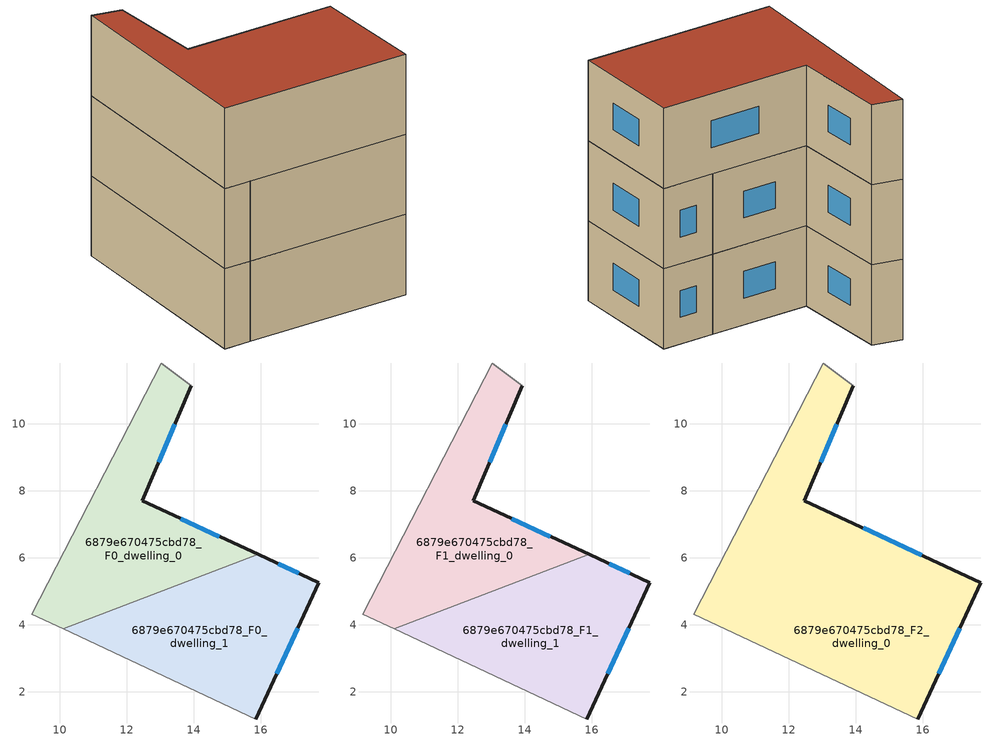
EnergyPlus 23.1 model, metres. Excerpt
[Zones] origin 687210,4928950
6879e670475cbd78_F0_dwelling_0
 floor ground (EU_floor_Construction): 15.92,6.1 12.45,7.71 13.92,11.14 13.03,11.82 9.15,4.32 10.1,3.87 z0
 wall outside (EU_wall_Construction): 13.92,11.14 12.45,7.71 15.92,6.1 z0:3
 wall adiabatic (EU_wall_Construction): 10.1,3.87 9.15,4.32 13.03,11.82 13.92,11.14 z0:3
 wall to 6879e670475cbd78_F0_dwelling_1 (EU_wall_Construction): 15.92,6.1 10.1,3.87 z0:3
 window (EU_Window_Construction): 13.43,9.99 12.94,8.85 / 13.61,7.17 14.76,6.63 z1:2
6879e670475cbd78_F0_dwelling_1
 floor ground (EU_floor_Construction): 15.84,1.19 17.73,5.26 15.92,6.1 10.1,3.87 z0
 wall outside (EU_wall_Construction): 15.92,6.1 17.73,5.26 15.84,1.19 z0:3
 wall adiabatic (EU_wall_Construction): 15.84,1.19 10.1,3.87 z0:3
 window (EU_Window_Construction): 16.52,5.82 17.13,5.54 / 17.1,3.9 16.47,2.54 z1:2
6879e670475cbd78_F1_dwelling_0
 floor to 6879e670475cbd78_F0_dwelling_0 (EU_floor_Construction): 15.92,6.1 12.45,7.71 13.92,11.14 13.03,11.82 9.15,4.32 10.1,3.87 z3
 wall outside (EU_wall_Construction): 13.92,11.14 12.45,7.71 15.92,6.1 z3:6
 wall adiabatic (EU_wall_Construction): 10.1,3.87 9.15,4.32 13.03,11.82 13.92,11.14 z3:6
 wall to 6879e670475cbd78_F1_dwelling_1 (EU_wall_Construction): 15.92,6.1 10.1,3.87 z3:6
 window (EU_Window_Construction): 13.43,9.99 12.94,8.85 / 13.61,7.17 14.76,6.63 z4:5
6879e670475cbd78_F1_dwelling_1
 floor to 6879e670475cbd78_F0_dwelling_1 (EU_floor_Construction): 15.84,1.19 17.73,5.26 15.92,6.1 10.1,3.87 z3
 wall outside (EU_wall_Construction): 15.92,6.1 17.73,5.26 15.84,1.19 z3:6
 wall adiabatic (EU_wall_Construction): 15.84,1.19 10.1,3.87 z3:6
 window (EU_Window_Construction): 16.52,5.82 17.13,5.54 / 17.1,3.9 16.47,2.54 z4:5
6879e670475cbd78_F2_dwelling_0
 floor to 6879e670475cbd78_F1_dwelling_0 (EU_floor_Construction): 15.92,6.1 12.45,7.71 13.92,11.14 13.03,11.82 9.15,4.32 10.1,3.87 z6
 floor to 6879e670475cbd78_F1_dwelling_1 (EU_floor_Construction): 15.84,1.19 17.73,5.26 15.92,6.1 10.1,3.87 z6
 wall outside (EU_wall_Construction): 13.92,11.14 12.45,7.71 17.73,5.26 15.84,1.19 z6:9
 wall adiabatic (EU_wall_Construction): 15.84,1.19 9.15,4.32 13.03,11.82 13.92,11.14 z6:9
 window (EU_Window_Construction): 17.1,3.9 16.47,2.54 / 13.43,9.99 12.94,8.85 / 14.21,6.89 15.97,6.07 z7:8
 roof outside (EU_roof_Construction): 13.92,11.14 12.45,7.71 17.73,5.26 15.84,1.19 9.15,4.32 13.03,11.82 z9
[Building]
EU S2 Campaign: North Axis=0; Terrain=City; Solar Distribution=FullExterior
[Site:Location]
Bologna: Latitude=44.5; Longitude=11.25; Time Zone=1; Elevation=37
[SizingPeriod:WeatherFileDays]
AnnualSizingPeriod: Begin Month=1; Begin Day of Month=1; End Month=12; End Day of Month=31; Day of Week for Start Day=Monday; Use Weather File Daylight Saving Period=No; Use Weather File Rain and Snow Indicators=No
[MATERIAL]
EU_InternalMass_Material: Roughness=MediumRough; Thickness=0.1; Conductivity=1; Density=1800; Specific Heat=900; Thermal Absorptance=0.9; Solar Absorptance=0.7; Visible Absorptance=0.7
[MATERIAL:NOMASS] Roughness=MediumRough; Thermal Absorptance=0.9; Solar Absorptance=0.7; Visible Absorptance=0.7
Name | Thermal Resistance
EU_wall_NoMass | 0.937881
EU_roof_NoMass | 0.548572
EU_floor_NoMass | 0.71348
[WINDOWMATERIAL:SIMPLEGLAZINGSYSTEM]
EU_Window_SimpleGlazing: UFactor=4.25633; Solar Heat Gain Coefficient=0.85; Visible Transmittance=0.85
[CONSTRUCTION]
EU_wall_Construction: EU_wall_NoMass
EU_roof_Construction: EU_roof_NoMass
EU_floor_Construction: EU_floor_NoMass
EU_InternalMass_Construction: EU_InternalMass_Material
EU_Window_Construction: EU_Window_SimpleGlazing
[ZONE] Type=1; Multiplier=1; Ceiling Height=autocalculate; Floor Area=autocalculate; Part of Total Floor Area=Yes
Name | Volume
6879e670475cbd78_F0_dwelling_0 | 56.105
6879e670475cbd78_F1_dwelling_0 | 56.1057
6879e670475cbd78_F2_dwelling_0 | 112.216
6879e670475cbd78_F0_dwelling_1; 6879e670475cbd78_F1_dwelling_1 | 56.113
[INTERNALMASS] Construction=EU_InternalMass_Construction
Name | Zone or ZoneList | Surface Area
6879e670475cbd78_F0_dwelling_0_EU_InternalMass | 6879e670475cbd78_F0_dwelling_0 | 18.7019
6879e670475cbd78_F0_dwelling_1_EU_InternalMass | 6879e670475cbd78_F0_dwelling_1 | 18.7042
6879e670475cbd78_F1_dwelling_0_EU_InternalMass | 6879e670475cbd78_F1_dwelling_0 | 18.7019
6879e670475cbd78_F1_dwelling_1_EU_InternalMass | 6879e670475cbd78_F1_dwelling_1 | 18.7042
6879e670475cbd78_F2_dwelling_0_EU_InternalMass | 6879e670475cbd78_F2_dwelling_0 | 37.4057
[OTHEREQUIPMENT] Fuel Type=Electricity; Design Level Calculation Method=Watts/Area; Power per Zone Floor Area=1; Fraction Latent=0; Fraction Radiant=0; Fraction Lost=0; Carbon Dioxide Generation Rate=0; EndUse Subcategory=EU_Step8_InternalGains
Name | Zone or ZoneList or Space or SpaceList | Schedule
EU_Step8_InternalGain_6879e670475cbd78_F0_dwelling_0_f000 | 6879e670475cbd78_F0_dwelling_0 | EU_Step8_GainSchedule_6879e670475cbd78_F0_dwelling_0_f000
EU_Step8_InternalGain_6879e670475cbd78_F0_dwelling_1_f000 | 6879e670475cbd78_F0_dwelling_1 | EU_Step8_GainSchedule_6879e670475cbd78_F0_dwelling_1_f000
EU_Step8_InternalGain_6879e670475cbd78_F1_dwelling_0_f000 | 6879e670475cbd78_F1_dwelling_0 | EU_Step8_GainSchedule_6879e670475cbd78_F1_dwelling_0_f000
EU_Step8_InternalGain_6879e670475cbd78_F1_dwelling_1_f000 | 6879e670475cbd78_F1_dwelling_1 | EU_Step8_GainSchedule_6879e670475cbd78_F1_dwelling_1_f000
EU_Step8_InternalGain_6879e670475cbd78_F2_dwelling_0_f000 | 6879e670475cbd78_F2_dwelling_0 | EU_Step8_GainSchedule_6879e670475cbd78_F2_dwelling_0_f000
[ZONEVENTILATION:DESIGNFLOWRATE] Schedule=EU_AlwaysOn; Design Flow Rate Calculation Method=AirChanges/Hour; Air Changes per Hour=0.687892; Ventilation Type=Natural; Fan Pressure Rise=0; Fan Total Efficiency=1; Constant Term Coefficient=1; Temperature Term Coefficient=0; Velocity Term Coefficient=0; Velocity Squared Term Coefficient=0; Minimum Indoor Temperature=-100; Maximum Indoor Temperature=100; Delta Temperature=-100; Minimum Outdoor Temperature=-100; Maximum Outdoor Temperature=100; Maximum Wind Speed=40
Name | Zone or ZoneList or Space or SpaceList
EU_ConstantAir_6879e670475cbd78_F0_dwelling_0 | 6879e670475cbd78_F0_dwelling_0
EU_ConstantAir_6879e670475cbd78_F0_dwelling_1 | 6879e670475cbd78_F0_dwelling_1
EU_ConstantAir_6879e670475cbd78_F1_dwelling_0 | 6879e670475cbd78_F1_dwelling_0
EU_ConstantAir_6879e670475cbd78_F1_dwelling_1 | 6879e670475cbd78_F1_dwelling_1
EU_ConstantAir_6879e670475cbd78_F2_dwelling_0 | 6879e670475cbd78_F2_dwelling_0
[HVACTEMPLATE:THERMOSTAT] Constant Heating Setpoint=20; Constant Cooling Setpoint=50
EU_HeatOnly_6879e670475cbd78_F0_dwelling_0; EU_HeatOnly_6879e670475cbd78_F0_dwelling_1; EU_HeatOnly_6879e670475cbd78_F1_dwelling_0; EU_HeatOnly_6879e670475cbd78_F1_dwelling_1; EU_HeatOnly_6879e670475cbd78_F2_dwelling_0
[HVACTEMPLATE:ZONE:IDEALLOADSAIRSYSTEM] System Availability Schedule=EU_AlwaysOn; Maximum Heating Supply Air Temperature=50; Minimum Cooling Supply Air Temperature=13; Maximum Heating Supply Air Humidity Ratio=0.0156; Minimum Cooling Supply Air Humidity Ratio=0.0077; Heating Limit=NoLimit; Cooling Limit=NoLimit; Heating Availability Schedule=EU_AlwaysOn; Cooling Availability Schedule=EU_CoolingOff; Dehumidification Control Type=ConstantSensibleHeatRatio; Cooling Sensible Heat Ratio=0.7; Dehumidification Setpoint=60; Humidification Control Type=None; Humidification Setpoint=30; Outdoor Air Method=None; Outdoor Air Flow Rate per Person=0.00944; Outdoor Air Flow Rate per Zone Floor Area=0; Outdoor Air Flow Rate per Zone=0; Demand Controlled Ventilation Type=None; Outdoor Air Economizer Type=NoEconomizer; Heat Recovery Type=None; Sensible Heat Recovery Effectiveness=0.7; Latent Heat Recovery Effectiveness=0.65
Name | Template Thermostat
6879e670475cbd78_F0_dwelling_0 | EU_HeatOnly_6879e670475cbd78_F0_dwelling_0
6879e670475cbd78_F0_dwelling_1 | EU_HeatOnly_6879e670475cbd78_F0_dwelling_1
6879e670475cbd78_F1_dwelling_0 | EU_HeatOnly_6879e670475cbd78_F1_dwelling_0
6879e670475cbd78_F1_dwelling_1 | EU_HeatOnly_6879e670475cbd78_F1_dwelling_1
6879e670475cbd78_F2_dwelling_0 | EU_HeatOnly_6879e670475cbd78_F2_dwelling_0
[SIZING:ZONE] Zone Cooling Design Supply Air Temperature Input Method=SupplyAirTemperature; Zone Cooling Design Supply Air Temperature=13; Zone Heating Design Supply Air Temperature Input Method=SupplyAirTemperature; Zone Heating Design Supply Air Temperature=50; Zone Cooling Design Supply Air Humidity Ratio=0.008; Zone Heating Design Supply Air Humidity Ratio=0.008; Cooling Design Air Flow Method=DesignDay; Cooling Design Air Flow Rate=0; Cooling Minimum Air Flow per Zone Floor Area=0.000762; Cooling Minimum Air Flow=0; Cooling Minimum Air Flow Fraction=0.2; Heating Design Air Flow Method=DesignDay; Heating Design Air Flow Rate=0; Heating Maximum Air Flow per Zone Floor Area=0.002032; Heating Maximum Air Flow=0.141576; Heating Maximum Air Flow Fraction=0.3; Account for Dedicated Outdoor Air System=No; Dedicated Outdoor Air System Control Strategy=NeutralSupplyAir; Dedicated Outdoor Air Low Setpoint Temperature for Design=autosize; Dedicated Outdoor Air High Setpoint Temperature for Design=autosize; Zone Load Sizing Method=Sensible Load Only No Latent Load; Zone Latent Cooling Design Supply Air Humidity Ratio Input Method=HumidityRatioDifference; Zone Cooling Design Supply Air Humidity Ratio Difference=0.005; Zone Latent Heating Design Supply Air Humidity Ratio Input Method=HumidityRatioDifference; Zone Humidification Design Supply Air Humidity Ratio Difference=0.005
6879e670475cbd78_F0_dwelling_0; 6879e670475cbd78_F0_dwelling_1; 6879e670475cbd78_F1_dwelling_0; 6879e670475cbd78_F1_dwelling_1; 6879e670475cbd78_F2_dwelling_0
[SCHEDULE:CONSTANT]
Name | Hourly Value
EU_AlwaysOn | 1
EU_CoolingOff | 0
[SCHEDULE:FILE] Column Number=1; Rows to Skip at Top=0; Number of Hours of Data=8760; Column Separator=Comma; Interpolate to Timestep=No; Minutes per Item=60; Adjust Schedule for Daylight Savings=Yes
Name | File
EU_Step8_GainSchedule_6879e670475cbd78_F0_dwelling_0_f000 | ../../schedules/6879e670475cbd78/6879e670475cbd78_F0_dwelling_0_f000_gain.csv
EU_Step8_GainSchedule_6879e670475cbd78_F0_dwelling_1_f000 | ../../schedules/6879e670475cbd78/6879e670475cbd78_F0_dwelling_1_f000_gain.csv
EU_Step8_GainSchedule_6879e670475cbd78_F1_dwelling_0_f000 | ../../schedules/6879e670475cbd78/6879e670475cbd78_F1_dwelling_0_f000_gain.csv
EU_Step8_GainSchedule_6879e670475cbd78_F1_dwelling_1_f000 | ../../schedules/6879e670475cbd78/6879e670475cbd78_F1_dwelling_1_f000_gain.csv
EU_Step8_GainSchedule_6879e670475cbd78_F2_dwelling_0_f000 | ../../schedules/6879e670475cbd78/6879e670475cbd78_F2_dwelling_0_f000_gain.csv
